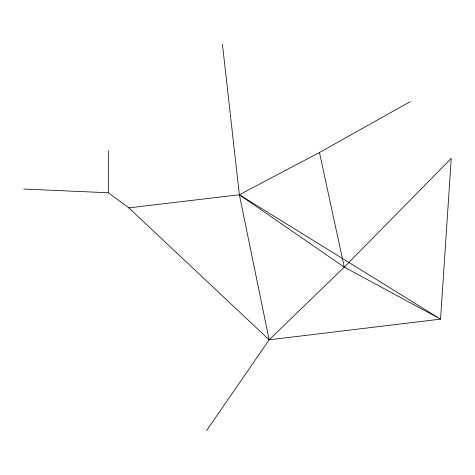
<?xml version="1.0" encoding="UTF-8"?>
<svg xmlns="http://www.w3.org/2000/svg" width="475" height="475" viewBox="0 0 475 475"><rect width="100%" height="100%" fill="white"/><g stroke="black" fill="none" stroke-linecap="round" stroke-linejoin="round"><path stroke-width="0.71" d="M206.482 430.706L269.153 339.827L344.256 267.14L451.25 158.395L440.551 319.129L269.153 339.827L128.838 207.872L108.347 192.749L108.686 150.842M128.838 207.872L239.364 194.744L319.467 152.511L410.204 101.668M23.75 189.068L108.347 192.749M269.153 339.827L239.364 194.744L344.256 267.14L440.551 319.129L239.364 194.744L222.442 44.294M319.467 152.511L344.256 267.14"/></g></svg>
